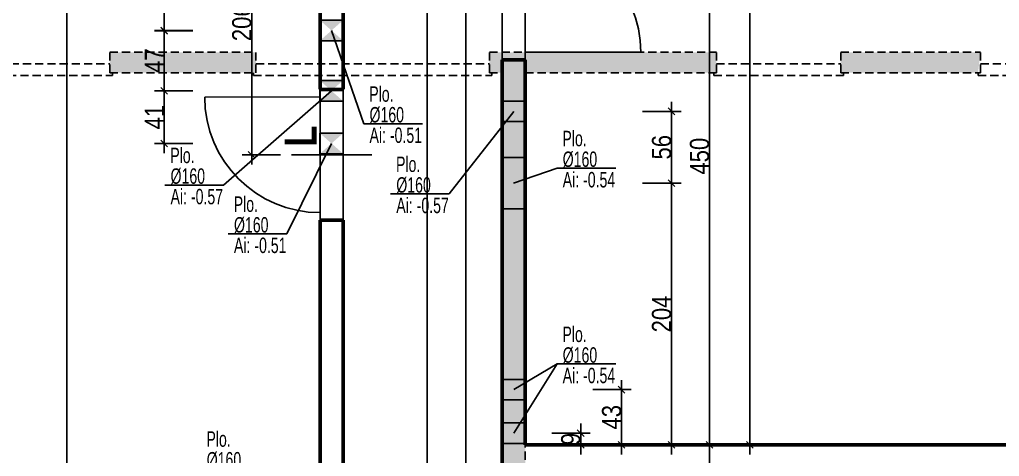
# Model space of a CAD drawing. Header units: centimetres. Extents: x 38820 to 82487, y -36363 to -12804.
# Drawn here: x 49644 to 50408, y -21044 to -20704 of the extents above; entities that cross this region are included whole.
import ezdxf
from ezdxf.enums import TextEntityAlignment as Align

# ---------------------------------------------------------------- set-up
doc = ezdxf.new("R2010")
doc.units = ezdxf.units.CM
doc.header["$LTSCALE"] = 0.5
doc.linetypes.add('CACHEX2', pattern=[19.05, 12.7, -6.35])
doc.layers.get('DEFPOINTS').update_dxf_attribs({"linetype": 'CONTINUOUS'})
for name, color, linetype in [('01_cote_gen', 4, 'CONTINUOUS'), ('01_linteaux', 2, 'CONTINUOUS'), ('01_murs_sup', 2, 'CACHEX2'), ('01_resv', 32, 'CONTINUOUS'), ('01_texte', 230, 'CONTINUOUS'), ('AA_COTES', 2, 'CONTINUOUS')]:
    doc.layers.add(name, color=color, linetype=linetype)
doc.layers.add('01_murs_coup', color=5, linetype='CONTINUOUS', lineweight=60)
doc.styles.add('Arial Narrow', font='ARIALN.TTF')
doc.styles.add('impact', font='impact.ttf')
doc.styles.add('STYLE2', font='ARIALN.TTF')
doc.dimstyles.new('JB50', dxfattribs={"dimscale": 0.1, "dimtxt": 150, "dimasz": 15, "dimexe": 0.1, "dimexo": 0.1, "dimgap": 0.09, "dimtad": 1, "dimdec": 1, "dimdsep": 46, "dimtxsty": 'STYLE2', "dimblk1": 'BOND_G', "dimblk2": 'BOND_D', "dimsah": 1, "dimcen": 1.5, "dimdle": 0.01, "dimse1": 1, "dimse2": 1, "dimclrd": 4, "dimclre": 2, "dimclrt": 6, "dimazin": 2, "dimtfac": 2.333333, "dimtdec": 1, "dimtix": 1, "dimtmove": 2, "dimatfit": 3, "dimldrblk": 'BOND_G', "dimfxl": 1, "dimtolj": 1, "dimtzin": 0, "dimarcsym": 0})

# ---------------------------------------------------------------- blocks, each defined once
blk = doc.blocks.new('BOND_G')
at = {"layer": 'AA_COTES', "color": 0}
for p, q in [((0, -5), (0, 15)), ((5, 0), (-5, 0)), ((1.77, 1.77), (-1.77, -1.77))]:
    blk.add_line(p, q, dxfattribs=at)
blk = doc.blocks.new('BOND_D')
at = {"layer": 'AA_COTES', "color": 0}
for p, q in [((5, 0), (-5, 0)), ((-1.77, -1.77), (1.77, 1.77)), ((0, 5), (0, -15))]:
    blk.add_line(p, q, dxfattribs=at)
blk = doc.blocks.new('*D1362')
at = {"layer": '01_cote_gen', "color": 4, "lineweight": -2, "transparency": 16777216}
blk.add_line((50182.19, -20586.83), (50182.19, -21033.84), dxfattribs=at)
at = {"layer": 'DEFPOINTS', "color": 0}
for p in [(50161.49, -20585.33), (50182.19, -21035.34), (50229.82, -21035.34)]:
    blk.add_point(p, dxfattribs=at)
at = {"layer": '01_cote_gen', "color": 4, "lineweight": -2, "transparency": 16777216, "xscale": 1.5, "yscale": 1.5, "zscale": 1.5}
for name, p, rotation in [('BOND_G', (50182.19, -20585.33), 90), ('BOND_D', (50182.19, -21035.34), 270)]:
    blk.add_blockref(name, p, dxfattribs=dict(at, rotation=rotation))
at = {"layer": '01_cote_gen', "color": 6, "transparency": 16777216, "insert": (50174.53, -20810.33), "char_height": 15, "attachment_point": 5, "rotation": 90, "style": 'STYLE2'}
blk.add_mtext('\\A1;450', dxfattribs=at)
blk = doc.blocks.new('*D1363')
at = {"layer": '01_cote_gen', "color": 4, "lineweight": -2, "transparency": 16777216}
blk.add_line((50182.19, -21051.84), (50182.19, -21036.84), dxfattribs=at)
at = {"layer": 'DEFPOINTS', "color": 0}
for p in [(50182.19, -21035.34), (50228.61, -21035.34), (50228.61, -21053.34)]:
    blk.add_point(p, dxfattribs=at)
at = {"layer": '01_cote_gen', "color": 4, "lineweight": -2, "transparency": 16777216, "xscale": 1.5, "yscale": 1.5, "zscale": 1.5}
for name, p, rotation in [('BOND_D', (50182.19, -21035.34), 90), ('BOND_G', (50182.19, -21053.34), 270)]:
    blk.add_blockref(name, p, dxfattribs=dict(at, rotation=rotation))
at = {"layer": '01_cote_gen', "color": 6, "transparency": 16777216, "insert": (50194.4, -21065.68), "char_height": 15, "attachment_point": 5, "rotation": 90, "style": 'STYLE2'}
blk.add_mtext('\\A1;18', dxfattribs=at)
blk = doc.blocks.new('*D1400')
at = {"layer": '01_cote_gen', "color": 4, "lineweight": -2, "ltscale": 2, "transparency": 16777216}
blk.add_line((49681.25, -21109.83), (49681.25, -20123.83), dxfattribs=at)
at = {"layer": 'DEFPOINTS', "color": 0, "ltscale": 2}
for p in [(49681.25, -20122.33), (49760.51, -20122.33), (49671.95, -21111.33)]:
    blk.add_point(p, dxfattribs=at)
at = {"layer": '01_cote_gen', "color": 4, "lineweight": -2, "ltscale": 2, "transparency": 16777216, "xscale": 1.5, "yscale": 1.5, "zscale": 1.5}
for name, p, rotation in [('BOND_D', (49681.25, -20122.33), 90), ('BOND_G', (49681.25, -21111.33), 270)]:
    blk.add_blockref(name, p, dxfattribs=dict(at, rotation=rotation))
at = {"layer": '01_cote_gen', "color": 6, "ltscale": 2, "transparency": 16777216, "insert": (49673.58, -20616.83), "char_height": 15, "attachment_point": 5, "rotation": 90, "style": 'STYLE2'}
blk.add_mtext('\\A1;989', dxfattribs=at)
blk = doc.blocks.new('*D1425')
at = {"layer": '01_cote_gen', "color": 4, "lineweight": -2, "ltscale": 2, "transparency": 16777216}
blk.add_line((50213.73, -21033.84), (50213.73, -20123.83), dxfattribs=at)
at = {"layer": 'DEFPOINTS', "color": 0, "ltscale": 2}
for p in [(50193.73, -20122.33), (50213.73, -20122.33), (50256.23, -21035.34)]:
    blk.add_point(p, dxfattribs=at)
at = {"layer": '01_cote_gen', "color": 4, "lineweight": -2, "ltscale": 2, "transparency": 16777216, "xscale": 1.5, "yscale": 1.5, "zscale": 1.5}
for name, p, rotation in [('BOND_D', (50213.73, -20122.33), 90), ('BOND_G', (50213.73, -21035.34), 270)]:
    blk.add_blockref(name, p, dxfattribs=dict(at, rotation=rotation))
at = {"layer": '01_cote_gen', "color": 6, "ltscale": 2, "transparency": 16777216, "insert": (50206.06, -20578.83), "char_height": 15, "attachment_point": 5, "rotation": 90, "style": 'STYLE2'}
blk.add_mtext('\\A1;913', dxfattribs=at)
blk = doc.blocks.new('*D1449')
at = {"layer": '01_cote_gen', "color": 4, "lineweight": -2, "transparency": 16777216}
blk.add_line((49825.29, -20807.83), (49825.29, -20604.83), dxfattribs=at)
at = {"layer": 'DEFPOINTS', "color": 0}
for p in [(49825.29, -20603.33), (49896.62, -20603.33), (49878.62, -20809.33)]:
    blk.add_point(p, dxfattribs=at)
at = {"layer": '01_cote_gen', "color": 4, "lineweight": -2, "transparency": 16777216, "xscale": 1.5, "yscale": 1.5, "zscale": 1.5}
for name, p, rotation in [('BOND_D', (49825.29, -20603.33), 90), ('BOND_G', (49825.29, -20809.33), 270)]:
    blk.add_blockref(name, p, dxfattribs=dict(at, rotation=rotation))
at = {"layer": '01_cote_gen', "color": 6, "transparency": 16777216, "insert": (49817.62, -20706.33), "char_height": 15, "attachment_point": 5, "rotation": 90, "style": 'STYLE2'}
blk.add_mtext('\\A1;206', dxfattribs=at)
blk = doc.blocks.new('*D1453')
at = {"layer": '01_cote_gen', "color": 4, "lineweight": -2, "transparency": 16777216}
blk.add_line((49992.21, -22047.84), (49992.21, -20604.83), dxfattribs=at)
at = {"layer": 'DEFPOINTS', "color": 0}
for p in [(49992.21, -20603.33), (50020.61, -20603.33), (50020.61, -22049.34)]:
    blk.add_point(p, dxfattribs=at)
at = {"layer": '01_cote_gen', "color": 4, "lineweight": -2, "transparency": 16777216, "xscale": 1.5, "yscale": 1.5, "zscale": 1.5}
for name, p, rotation in [('BOND_D', (49992.21, -20603.33), 90), ('BOND_G', (49992.21, -22049.34), 270)]:
    blk.add_blockref(name, p, dxfattribs=dict(at, rotation=rotation))
at = {"layer": '01_cote_gen', "color": 6, "transparency": 16777216, "insert": (49980.88, -21277.82), "char_height": 15, "attachment_point": 5, "rotation": 90, "style": 'STYLE2'}
blk.add_mtext('\\A1;1446', dxfattribs=at)
blk = doc.blocks.new('*D1457')
at = {"layer": '01_cote_gen', "color": 4, "lineweight": -2, "transparency": 16777216}
blk.add_line((49962.21, -22774.89), (49962.21, -20604.83), dxfattribs=at)
at = {"layer": 'DEFPOINTS', "color": 0}
for p in [(49958.44, -20603.33), (49962.21, -20603.33), (50048.96, -22776.39)]:
    blk.add_point(p, dxfattribs=at)
at = {"layer": '01_cote_gen', "color": 4, "lineweight": -2, "transparency": 16777216, "xscale": 1.5, "yscale": 1.5, "zscale": 1.5}
for name, p, rotation in [('BOND_D', (49962.21, -20603.33), 90), ('BOND_G', (49962.21, -22776.39), 270)]:
    blk.add_blockref(name, p, dxfattribs=dict(at, rotation=rotation))
at = {"layer": '01_cote_gen', "color": 6, "transparency": 16777216, "insert": (49954.54, -21689.86), "char_height": 15, "attachment_point": 5, "rotation": 90, "style": 'STYLE2'}
blk.add_mtext('\\A1;2173.1', dxfattribs=at)
blk = doc.blocks.new('*D1836')
at = {"layer": '01_resv', "color": 4, "lineweight": -2, "transparency": 16777216}
blk.add_line((50113.64, -20993.8), (50113.64, -21033.84), dxfattribs=at)
at = {"layer": 'DEFPOINTS', "color": 0}
for p in [(50029.54, -20992.3), (50064.12, -21035.34), (50113.64, -21035.34)]:
    blk.add_point(p, dxfattribs=at)
at = {"layer": '01_resv', "color": 4, "lineweight": -2, "transparency": 16777216, "xscale": 1.5, "yscale": 1.5, "zscale": 1.5}
for name, p, rotation in [('BOND_G', (50113.64, -20992.3), 90), ('BOND_D', (50113.64, -21035.34), 270)]:
    blk.add_blockref(name, p, dxfattribs=dict(at, rotation=rotation))
at = {"layer": '01_resv', "color": 6, "transparency": 16777216, "insert": (50105.98, -21013.82), "char_height": 15, "attachment_point": 5, "rotation": 90, "style": 'STYLE2'}
blk.add_mtext('\\A1;43', dxfattribs=at)
blk = doc.blocks.new('*D1837')
at = {"layer": '01_resv', "color": 4, "lineweight": -2, "transparency": 16777216}
blk.add_line((50081.8, -21027.8), (50081.8, -21033.84), dxfattribs=at)
at = {"layer": 'DEFPOINTS', "color": 0}
for p in [(50029.54, -21026.3), (50054.91, -21035.34), (50081.8, -21035.34)]:
    blk.add_point(p, dxfattribs=at)
at = {"layer": '01_resv', "color": 4, "lineweight": -2, "transparency": 16777216, "xscale": 1.5, "yscale": 1.5, "zscale": 1.5}
for name, p, rotation in [('BOND_G', (50081.8, -21026.3), 90), ('BOND_D', (50081.8, -21035.34), 270)]:
    blk.add_blockref(name, p, dxfattribs=dict(at, rotation=rotation))
at = {"layer": '01_resv', "color": 6, "transparency": 16777216, "insert": (50074.13, -21030.82), "char_height": 15, "attachment_point": 5, "rotation": 90, "style": 'STYLE2'}
blk.add_mtext('\\A1;9', dxfattribs=at)
blk = doc.blocks.new('*D1838')
at = {"layer": '01_resv', "color": 4, "lineweight": -2, "transparency": 16777216}
blk.add_line((50152.61, -20776.89), (50152.61, -20829.86), dxfattribs=at)
at = {"layer": 'DEFPOINTS', "color": 0}
for p in [(50029.54, -20775.39), (50029.49, -20831.36), (50152.61, -20831.36)]:
    blk.add_point(p, dxfattribs=at)
at = {"layer": '01_resv', "color": 4, "lineweight": -2, "transparency": 16777216, "xscale": 1.5, "yscale": 1.5, "zscale": 1.5}
for name, p, rotation in [('BOND_G', (50152.61, -20775.39), 90), ('BOND_D', (50152.61, -20831.36), 270)]:
    blk.add_blockref(name, p, dxfattribs=dict(at, rotation=rotation))
at = {"layer": '01_resv', "color": 6, "transparency": 16777216, "insert": (50144.94, -20803.37), "char_height": 15, "attachment_point": 5, "rotation": 90, "style": 'STYLE2'}
blk.add_mtext('\\A1;56', dxfattribs=at)
blk = doc.blocks.new('*D1839')
at = {"layer": '01_resv', "color": 4, "lineweight": -2, "transparency": 16777216}
blk.add_line((50152.61, -20832.86), (50152.61, -21033.84), dxfattribs=at)
at = {"layer": 'DEFPOINTS', "color": 0}
for p in [(50145.11, -20831.36), (50145.11, -21035.34), (50152.61, -21035.34)]:
    blk.add_point(p, dxfattribs=at)
at = {"layer": '01_resv', "color": 4, "lineweight": -2, "transparency": 16777216, "xscale": 1.5, "yscale": 1.5, "zscale": 1.5}
for name, p, rotation in [('BOND_G', (50152.61, -20831.36), 90), ('BOND_D', (50152.61, -21035.34), 270)]:
    blk.add_blockref(name, p, dxfattribs=dict(at, rotation=rotation))
at = {"layer": '01_resv', "color": 6, "transparency": 16777216, "insert": (50144.94, -20933.35), "char_height": 15, "attachment_point": 5, "rotation": 90, "style": 'STYLE2'}
blk.add_mtext('\\A1;204', dxfattribs=at)
blk = doc.blocks.new('*D1840')
at = {"layer": '01_resv', "color": 4, "lineweight": -2, "transparency": 16777216}
blk.add_line((49756.95, -20757.87), (49756.95, -20713.87), dxfattribs=at)
at = {"layer": 'DEFPOINTS', "color": 0}
for p in [(49756.95, -20712.37), (49887.5, -20712.37), (49887.45, -20759.37)]:
    blk.add_point(p, dxfattribs=at)
at = {"layer": '01_resv', "color": 4, "lineweight": -2, "transparency": 16777216, "xscale": 1.5, "yscale": 1.5, "zscale": 1.5}
for name, p, rotation in [('BOND_D', (49756.95, -20712.37), 90), ('BOND_G', (49756.95, -20759.37), 270)]:
    blk.add_blockref(name, p, dxfattribs=dict(at, rotation=rotation))
at = {"layer": '01_resv', "color": 6, "transparency": 16777216, "insert": (49749.44, -20735.87), "char_height": 15, "attachment_point": 5, "rotation": 90, "style": 'STYLE2'}
blk.add_mtext('\\A1;47', dxfattribs=at)
blk = doc.blocks.new('*D1841')
at = {"layer": '01_resv', "color": 4, "lineweight": -2, "transparency": 16777216}
blk.add_line((49756.95, -20798.91), (49756.95, -20760.87), dxfattribs=at)
at = {"layer": 'DEFPOINTS', "color": 0}
for p in [(49756.95, -20759.37), (49887.45, -20759.37), (49887.5, -20800.41)]:
    blk.add_point(p, dxfattribs=at)
at = {"layer": '01_resv', "color": 4, "lineweight": -2, "transparency": 16777216, "xscale": 1.5, "yscale": 1.5, "zscale": 1.5}
for name, p, rotation in [('BOND_D', (49756.95, -20759.37), 90), ('BOND_G', (49756.95, -20800.41), 270)]:
    blk.add_blockref(name, p, dxfattribs=dict(at, rotation=rotation))
at = {"layer": '01_resv', "color": 6, "transparency": 16777216, "insert": (49749.41, -20779.89), "char_height": 15, "attachment_point": 5, "rotation": 90, "style": 'STYLE2'}
blk.add_mtext('\\A1;41', dxfattribs=at)
blk = doc.blocks.new('*D1842')
at = {"layer": '01_resv', "color": 4, "lineweight": -2, "transparency": 16777216}
blk.add_line((49756.95, -20711.07), (49756.95, -20604.83), dxfattribs=at)
at = {"layer": 'DEFPOINTS', "color": 0}
for p in [(49756.95, -20603.33), (49927.63, -20603.33), (49779.45, -20712.57)]:
    blk.add_point(p, dxfattribs=at)
at = {"layer": '01_resv', "color": 4, "lineweight": -2, "transparency": 16777216, "xscale": 1.5, "yscale": 1.5, "zscale": 1.5}
for name, p, rotation in [('BOND_D', (49756.95, -20603.33), 90), ('BOND_G', (49756.95, -20712.57), 270)]:
    blk.add_blockref(name, p, dxfattribs=dict(at, rotation=rotation))
at = {"layer": '01_resv', "color": 6, "transparency": 16777216, "insert": (49749.28, -20657.95), "char_height": 15, "attachment_point": 5, "rotation": 90, "style": 'STYLE2'}
blk.add_mtext('\\A1;109.2', dxfattribs=at)

msp = doc.modelspace()

# ---------------------------------------------------------------- hatches: boundary and pattern name
at = {"layer": '01_murs_sup'}
h = msp.add_hatch(dxfattribs=at)
h.set_pattern_fill('DASH', color=256, scale=2.5, angle=45)
h.set_pattern_definition([(45, (-18726.4956, -4683.299), (9e-16, 11.22532015), [7.9375, -7.9375])])
h.paths.add_polyline_path([(49828.611, -20729.333), (49714.611, -20729.333), (49714.611, -20745.333), (49828.611, -20745.333)])
h.paths.add_polyline_path([(50284.611, -20729.333), (50284.611, -20745.333), (50391.611, -20745.333), (50391.611, -20745.326), (50393.606, -20729.333)])
h.paths.add_polyline_path([(50187.611, -20729.333), (50010.611, -20729.333), (50010.611, -20745.333), (50020.615, -20745.333), (50020.614, -21328.333), (49878.618, -21328.333), (49878.618, -21598.331), (49896.618, -21598.331), (49896.618, -21540.333), (49908.614, -21540.333), (49908.614, -21530.333), (49896.618, -21530.333), (49896.618, -21346.333), (50020.614, -21346.333), (50020.614, -21530.333), (50010.614, -21530.333), (50010.614, -21540.333), (50020.614, -21540.333), (50020.613, -21674.342), (50038.613, -21674.342), (50038.619, -20745.333), (50187.611, -20745.333)])

# ---------------------------------------------------------------- linework, layer by layer
at = {"layer": '01_linteaux'}
for p, q in [((50020.614, -20633.338), (50020.615, -20735.335)), ((50038.614, -20633.338), (50038.615, -20735.335)), ((50038.615, -20729.335), (50128.612, -20729.334)), ((49878.617, -20764.134), (49788.62, -20764.334)), ((49878.618, -20758.333), (49878.618, -20860.331)), ((49896.618, -20758.333), (49896.618, -20860.331)), ((49856.212, -20809.332), (49919.023, -20809.332))]:
    msp.add_line(p, q, dxfattribs=at)
for centre, start, end in [((50038.615, -20729.335), 0.000535, 90.00052), ((49878.617, -20764.334), 180.000535, 270.00052)]:
    msp.add_arc(centre, 89.997, start, end, dxfattribs=at)
at = {"layer": '01_murs_coup'}
for p, q in [((49878.618, -20758.133), (49878.618, -20122.333)), ((49896.618, -20603.334), (49896.618, -20758.133)), ((50020.613, -21681.342), (50020.615, -20735.335)), ((50020.615, -20735.335), (50038.615, -20735.335)), ((50038.615, -20735.335), (50038.617, -21035.336)), ((49896.618, -20758.333), (49878.618, -20758.333)), ((49896.618, -20860.331), (49878.618, -20860.331)), ((49878.618, -20860.331), (49878.618, -21111.329)), ((49896.618, -21591.331), (49896.618, -20860.331)), ((50038.617, -21035.336), (50709.613, -21035.336))]:
    msp.add_line(p, q, dxfattribs=at)
at = {"layer": '01_murs_sup'}
for p, q in [((49714.611, -20745.333), (49714.611, -20729.315)), ((49714.611, -20729.333), (49828.611, -20729.333)), ((49828.611, -20745.333), (49828.611, -20729.311)), ((50010.611, -20745.333), (50010.611, -20729.305)), ((50010.611, -20729.333), (50187.611, -20729.333)), ((50187.611, -20745.333), (50187.611, -20729.299)), ((50284.611, -20745.333), (50284.611, -20729.296)), ((50284.611, -20729.333), (50393.611, -20729.333)), ((50393.611, -20745.333), (50393.611, -20729.292)), ((49532.611, -20738.333), (49714.611, -20738.333)), ((49828.611, -20738.345), (50010.611, -20738.345)), ((50187.611, -20738.333), (50284.611, -20738.333)), ((50393.611, -20738.326), (50575.611, -20738.326)), ((49530.612, -20747.333), (49716.612, -20747.333)), ((49714.611, -20745.333), (49828.611, -20745.333)), ((49716.612, -20747.333), (49716.611, -20745.333)), ((49826.612, -20747.345), (49826.611, -20745.345)), ((49826.612, -20747.345), (50012.612, -20747.345)), ((50010.611, -20745.333), (50020.615, -20745.333)), ((50012.612, -20747.345), (50012.611, -20745.345)), ((50020.614, -21328.333), (50020.615, -20745.333)), ((50038.619, -20745.333), (50038.613, -21674.342)), ((50038.619, -20745.333), (50187.611, -20745.333)), ((50185.612, -20747.333), (50185.611, -20745.333)), ((50185.612, -20747.333), (50286.612, -20747.333)), ((50284.611, -20745.333), (50393.611, -20745.333)), ((50286.612, -20747.333), (50286.611, -20745.333)), ((50391.612, -20747.326), (50391.611, -20745.326)), ((50391.612, -20747.326), (50577.612, -20747.326))]:
    msp.add_line(p, q, dxfattribs=at)
at = {"layer": '01_resv'}
for p, q in [((49878.424, -20704.367), (49896.58, -20704.367)), ((49878.424, -20720.367), (49878.424, -20704.367)), ((49896.58, -20704.367), (49896.58, -20720.367)), ((49887.503, -20712.367), (49912.714, -20785.033)), ((49896.58, -20720.367), (49878.424, -20720.367)), ((49878.315, -20751.366), (49896.471, -20751.366)), ((49878.315, -20767.368), (49878.315, -20751.366)), ((49896.471, -20751.366), (49896.471, -20767.366)), ((49803.318, -20832.858), (49887.448, -20759.366)), ((49896.471, -20767.366), (49878.315, -20767.368)), ((50020.465, -20767.388), (50038.621, -20767.388)), ((50020.465, -20783.39), (50020.465, -20767.388)), ((50038.621, -20767.388), (50038.621, -20783.388)), ((49979.335, -20839.757), (50029.543, -20775.388)), ((49912.714, -20785.033), (49958.456, -20785.033)), ((50038.621, -20783.388), (50020.465, -20783.39)), ((49878.424, -20792.41), (49896.58, -20792.408)), ((49878.424, -20808.411), (49878.424, -20792.41)), ((49896.58, -20792.408), (49896.58, -20808.41)), ((49852.774, -20870.851), (49887.502, -20800.41)), ((49896.58, -20808.41), (49878.424, -20808.411)), ((50020.525, -20811.392), (50038.494, -20811.392)), ((50020.539, -20851.416), (50020.539, -20811.392)), ((50038.494, -20811.392), (50038.502, -20851.386)), ((50063.339, -20819.703), (50029.515, -20831.405)), ((50063.339, -20819.703), (50109.081, -20819.703)), ((49757.576, -20832.858), (49803.318, -20832.858)), ((49933.593, -20839.757), (49979.335, -20839.757)), ((50038.502, -20851.386), (50020.539, -20851.416)), ((49807.032, -20870.851), (49852.774, -20870.851)), ((50063.339, -20972.316), (50029.54, -20992.304)), ((50063.339, -20972.316), (50029.54, -21026.302)), ((50063.339, -20972.316), (50109.081, -20972.316)), ((50020.462, -20984.303), (50038.618, -20984.302)), ((50020.462, -21000.305), (50020.462, -20984.303)), ((50038.618, -20984.302), (50038.619, -21000.303)), ((50038.619, -21000.303), (50020.462, -21000.305)), ((50020.461, -21018.302), (50038.618, -21018.302)), ((50020.461, -21034.303), (50020.461, -21018.302)), ((50038.618, -21018.302), (50038.619, -21034.302)), ((50038.619, -21034.302), (50020.461, -21034.303))]:
    msp.add_line(p, q, dxfattribs=at)
for points in [[(49878.424, -20704.367), (49896.58, -20704.367), (49896.58, -20720.367), (49878.425, -20720.367)], [(49878.425, -20751.366), (49896.471, -20751.366), (49896.471, -20767.366), (49878.315, -20767.368)], [(50020.465, -20767.388), (50038.621, -20767.387), (50038.622, -20783.388), (50020.465, -20783.39)], [(49878.424, -20792.41), (49896.58, -20792.41), (49896.58, -20808.41), (49878.424, -20808.411)], [(50020.539, -20811.424), (50038.484, -20811.392), (50038.491, -20851.386), (50020.473, -20851.389)], [(50020.462, -20984.303), (50038.618, -20984.303), (50038.618, -21000.303), (50020.462, -21000.305)], [(50020.461, -21018.302), (50038.618, -21018.302), (50038.619, -21034.302), (50020.461, -21034.302)]]:
    msp.add_solid(points, dxfattribs=at)

# ---------------------------------------------------------------- texts
at = {"layer": '01_texte', "style": 'Arial Narrow', "width": 0.8}
for s, p in [('Plo.', (49916.928, -20767.899)), ('%%C160', (49917.133, -20784.019)), ('Ai: -0.51', (49917.133, -20799.994)), ('Plo.', (50067.553, -20802.569)), ('Plo.', (49761.79, -20815.724)), ('Plo.', (49937.807, -20822.622)), ('%%C160', (50067.758, -20818.69)), ('%%C160', (49761.995, -20831.844)), ('Ai: -0.54', (50067.758, -20834.665)), ('%%C160', (49938.012, -20838.743)), ('Ai: -0.57', (49761.995, -20847.82)), ('Plo.', (49811.246, -20853.717)), ('Ai: -0.57', (49938.012, -20854.718)), ('%%C160', (49811.451, -20869.838)), ('Ai: -0.51', (49811.451, -20885.813)), ('Plo.', (50067.553, -20955.181)), ('%%C160', (50067.758, -20971.302)), ('Ai: -0.54', (50067.758, -20987.277)), ('Plo.', (49789.971, -21036.823)), ('%%C160', (49790.176, -21052.944))]:
    msp.add_text(s, height=12, dxfattribs=at).set_placement(p)
at = {"layer": '01_texte', "style": 'impact'}
msp.add_text('L ', height=25, rotation=90, dxfattribs=at).set_placement((49883.526, -20790.968), align=Align.BOTTOM_CENTER)

# ---------------------------------------------------------------- dimensions: what is measured, and where the dimension line sits
at = {"layer": '01_cote_gen', "ltscale": 2}
for base, p1, p2, picture, middle in [((49681.245, -20122.333), (49671.947, -21111.329), (49760.508, -20122.333), '*D1400', (49673.577, -20616.831)), ((50213.729, -20122.333), (50256.229, -21035.336), (50193.729, -20122.333), '*D1425', (50206.061, -20578.835))]:
    dim = msp.add_linear_dim(base=base, p1=p1, p2=p2, angle=90, dimstyle='JB50', dxfattribs=at)
    dim.commit()
    dim.dimension.update_dxf_attribs({"geometry": picture, "text_midpoint": middle})
at = {"layer": '01_cote_gen'}
for base, p1, p2, picture, middle in [((50182.194, -21035.336), (50161.493, -20585.333), (50229.823, -21035.336), '*D1362', (50174.526, -20810.334)), ((49825.289, -20603.334), (49878.618, -20809.332), (49896.618, -20603.334), '*D1449', (49817.622, -20706.333)), ((49962.211, -20603.334), (50048.964, -22776.388), (49958.442, -20603.334), '*D1457', (49954.543, -21689.861))]:
    dim = msp.add_linear_dim(base=base, p1=p1, p2=p2, angle=90, dimstyle='JB50', dxfattribs=at)
    dim.commit()
    dim.dimension.update_dxf_attribs({"geometry": picture, "text_midpoint": middle})
for base, p1, p2, picture, middle in [((49992.215, -20603.334), (50020.613, -22049.341), (50020.613, -20603.334), '*D1453', (49980.883, -21277.82)), ((50182.194, -21035.336), (50228.606, -21053.341), (50228.606, -21035.336), '*D1363', (50194.401, -21065.683))]:
    dim = msp.add_linear_dim(base=base, p1=p1, p2=p2, angle=90, dimstyle='JB50', dxfattribs=at)
    dim.commit()
    dim.dimension.update_dxf_attribs({"geometry": picture, "text_midpoint": middle, "dimtype": 160})
at = {"layer": '01_resv'}
for base, p1, p2, picture, middle in [((49756.947, -20603.334), (49779.447, -20712.567), (49927.632, -20603.334), '*D1842', (49749.28, -20657.95)), ((49756.947, -20712.367), (49887.448, -20759.366), (49887.503, -20712.367), '*D1840', (49749.438, -20735.866)), ((49756.947, -20759.366), (49887.502, -20800.41), (49887.448, -20759.366), '*D1841', (49749.408, -20779.888)), ((50152.611, -20831.357), (50029.543, -20775.388), (50029.494, -20831.357), '*D1838', (50144.944, -20803.373)), ((50152.611, -21035.336), (50145.111, -20831.357), (50145.111, -21035.336), '*D1839', (50144.944, -20933.346)), ((50113.643, -21035.336), (50029.54, -20992.304), (50064.124, -21035.336), '*D1836', (50105.976, -21013.82)), ((50081.796, -21035.336), (50029.54, -21026.302), (50054.907, -21035.336), '*D1837', (50074.128, -21030.819))]:
    dim = msp.add_linear_dim(base=base, p1=p1, p2=p2, angle=90, dimstyle='JB50', dxfattribs=at)
    dim.commit()
    dim.dimension.update_dxf_attribs({"geometry": picture, "text_midpoint": middle})

doc.saveas('drawing.dxf')
